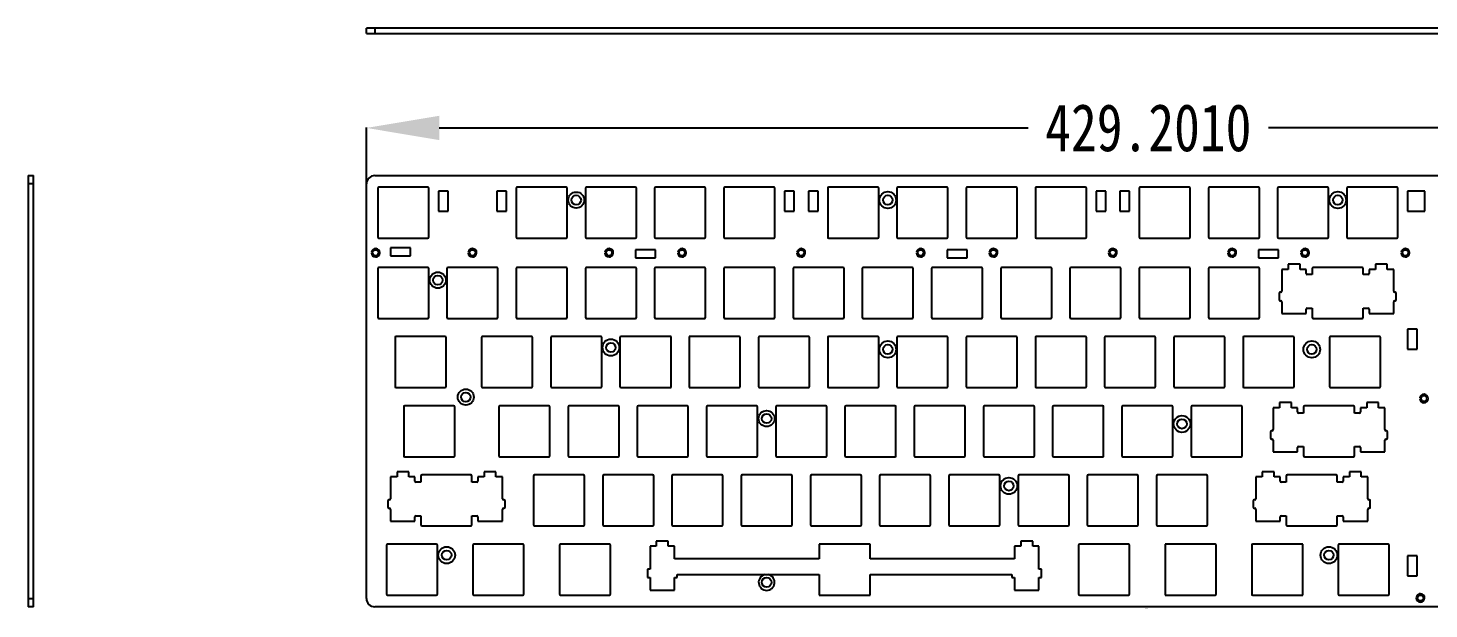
# Model space of a CAD drawing. Header units: inches. Extents: x -279 to 423, y -261 to 131.
# Drawn here: x -279.3 to 105.2, y -28.2 to 131.3 of the extents above; entities that cross this region are included whole.
import ezdxf

# ---------------------------------------------------------------- set-up
doc = ezdxf.new("R2010")
doc.units = ezdxf.units.IN
doc.header["$LTSCALE"] = 3.849519
doc.header["$MEASUREMENT"] = 0
doc.header["$PDMODE"] = 3
doc.header["$PDSIZE"] = 0.3125
doc.layers.get('0').update_dxf_attribs({"linetype": 'CONTINUOUS'})
doc.layers.get('Defpoints').update_dxf_attribs({"linetype": 'CONTINUOUS'})
doc.styles.get("Standard").update_dxf_attribs({"font": 'txt', "width": 0.8})
doc.dimstyles.get("Standard").update_dxf_attribs({"dimtxt": 0.15625, "dimasz": 0.1875, "dimexe": 0.125, "dimexo": 0.0625, "dimgap": 0.09, "dimtad": 0, "dimtih": 1, "dimtoh": 1, "dimzin": 4, "dimdsep": 46, "dimtxsty": 'Standard', "dimblk": '_FILLED', "dimblk1": '_FILLED', "dimblk2": '_FILLED', "dimcen": 0.09, "dimazin": 1, "dimtp": 0.01, "dimtm": 0.01, "dimtfac": 1, "dimtofl": 0, "dimtmove": 0, "dimatfit": 3, "dimldrblk": '_FILLED', "dimfxl": 1, "dimtolj": 1, "dimtzin": 4, "dimarcsym": 0})

# ---------------------------------------------------------------- blocks, each defined once
blk = doc.blocks.new('_FILLED')
at = {"color": 0, "linetype": 'ByBlock'}
blk.add_solid([(0, 0), (-1, 0.167), (-1, -0.167)], dxfattribs=at)
blk = doc.blocks.new('*D1')
at = {"color": 0, "lineweight": -2}
for p, q in [((-186.4, 51.95), (-186.4, 104.01)), ((-166.4, 103.88), (-4.82, 103.88)), ((222.8, 103.88), (61.22, 103.88)), ((242.8, 71.01), (242.8, 104.01))]:
    blk.add_line(p, q, dxfattribs=at)
at = {"layer": 'Defpoints', "color": 0}
for p in [(242.8, 103.88), (242.8, 70.95), (-186.4, 51.89)]:
    blk.add_point(p, dxfattribs=at)
at = {"color": 0, "lineweight": -2, "xscale": 20, "yscale": 20, "zscale": 20, "rotation": 180}
blk.add_blockref('_FILLED', (-186.4, 103.88), dxfattribs=at)
at = {"color": 0, "lineweight": -2, "xscale": 20, "yscale": 20, "zscale": 20}
blk.add_blockref('_FILLED', (242.8, 103.88), dxfattribs=at)
at = {"color": 0, "insert": (28.2, 103.88), "char_height": 13, "attachment_point": 5}
blk.add_mtext('\\A1;429.2010', dxfattribs=at)

msp = doc.modelspace()

# ---------------------------------------------------------------- linework, layer by layer
at = {"color": 7, "linetype": 'Continuous'}
for p, q in [((-186.40168, 129.81589), (-186.40168, 131.31589)), ((242.79932, 131.31589), (-186.40168, 131.31589)), ((-184.10168, 131.31589), (-184.10168, 129.81589)), ((-186.40168, 129.81589), (242.79932, 129.81589)), ((-279.28613, 90.79466), (-279.28613, -27.60569)), ((-279.28613, 90.79466), (-277.78613, 90.79466)), ((-277.78613, 88.49466), (-279.28613, 88.49466)), ((-277.78613, -27.60569), (-277.78613, 90.79466)), ((-186.40168, -25.30569), (-186.40168, 88.49466)), ((-184.10168, 90.79466), (200.94929, 90.79466)), ((-183.30568, 87.30466), (-183.30568, 73.89466)), ((-169.60068, 87.59966), (-183.01068, 87.59966)), ((-169.30568, 73.89466), (-169.30568, 87.30466)), ((-166.65073, 86.54411), (-166.65075, 81.04521)), ((-164.00074, 86.54411), (-166.65073, 86.54411)), ((-164.00075, 81.04521), (-164.00074, 86.54411)), ((-150.60066, 86.54411), (-150.60066, 81.04521)), ((-147.95066, 86.54411), (-150.60066, 86.54411)), ((-147.95066, 81.04521), (-147.95066, 86.54411)), ((-145.30568, 87.30466), (-145.30568, 73.89466)), ((-131.60068, 87.59966), (-145.01068, 87.59966)), ((-131.30568, 73.89466), (-131.30568, 87.30466)), ((-126.30568, 87.30466), (-126.30568, 73.89466)), ((-112.60068, 87.59966), (-126.01068, 87.59966)), ((-112.30568, 73.89466), (-112.30568, 87.30466)), ((-107.30568, 87.30466), (-107.30568, 73.89466)), ((-93.60068, 87.59966), (-107.01068, 87.59966)), ((-93.30568, 73.89466), (-93.30568, 87.30466)), ((-88.30568, 87.30466), (-88.30568, 73.89466)), ((-74.60068, 87.59966), (-88.01068, 87.59966)), ((-74.30568, 73.89466), (-74.30568, 87.30466)), ((-71.65073, 86.54411), (-71.65075, 81.04521)), ((-69.00073, 86.54411), (-71.65073, 86.54411)), ((-69.00075, 81.04521), (-69.00073, 86.54411)), ((-65.10073, 86.54411), (-65.10071, 81.04521)), ((-62.45073, 86.54411), (-65.10073, 86.54411)), ((-62.45071, 81.04521), (-62.45073, 86.54411)), ((-59.80568, 87.30466), (-59.80568, 73.89466)), ((-46.10068, 87.59966), (-59.51068, 87.59966)), ((-45.80568, 73.89466), (-45.80568, 87.30466)), ((-40.80568, 87.30466), (-40.80568, 73.89466)), ((-27.10068, 87.59966), (-40.51068, 87.59966)), ((-26.80568, 73.89466), (-26.80568, 87.30466)), ((-21.80568, 87.30466), (-21.80568, 73.89466)), ((-8.10068, 87.59966), (-21.51068, 87.59966)), ((-7.80568, 73.89466), (-7.80568, 87.30466)), ((-2.80568, 87.30466), (-2.80568, 73.89466)), ((10.89932, 87.59966), (-2.51068, 87.59966)), ((11.19432, 73.89466), (11.19432, 87.30466)), ((13.84927, 86.54411), (13.84925, 81.04521)), ((16.49927, 86.54411), (13.84927, 86.54411)), ((16.49925, 81.04521), (16.49927, 86.54411)), ((20.39931, 86.54411), (20.39928, 81.04521)), ((23.04931, 86.54411), (20.39931, 86.54411)), ((23.04928, 81.04521), (23.04931, 86.54411)), ((25.69432, 87.30466), (25.69432, 73.89466)), ((39.39932, 87.59966), (25.98932, 87.59966)), ((39.69432, 73.89466), (39.69432, 87.30466)), ((44.69432, 87.30466), (44.69432, 73.89466)), ((58.39932, 87.59966), (44.98932, 87.59966)), ((58.69432, 73.89466), (58.69432, 87.30466)), ((63.69432, 87.30466), (63.69432, 73.89466)), ((77.39932, 87.59966), (63.98932, 87.59966)), ((77.69432, 73.89466), (77.69432, 87.30466)), ((82.69432, 87.30466), (82.69432, 73.89466)), ((96.39932, 87.59966), (82.98932, 87.59966)), ((96.69432, 73.89466), (96.69432, 87.30466)), ((99.29627, 86.54411), (99.29625, 81.04521)), ((104.09731, 86.54411), (99.29627, 86.54411)), ((104.09729, 81.04521), (104.09731, 86.54411)), ((-166.65075, 81.04521), (-164.00075, 81.04521)), ((-150.60066, 81.04521), (-147.95066, 81.04521)), ((-71.65075, 81.04521), (-69.00075, 81.04521)), ((-65.10071, 81.04521), (-62.45071, 81.04521)), ((13.84925, 81.04521), (16.49925, 81.04521)), ((20.39928, 81.04521), (23.04928, 81.04521)), ((99.29625, 81.04521), (104.09729, 81.04521)), ((-183.01068, 73.59966), (-169.60068, 73.59966)), ((-145.01068, 73.59966), (-131.60068, 73.59966)), ((-126.01068, 73.59966), (-112.60068, 73.59966)), ((-107.01068, 73.59966), (-93.60068, 73.59966)), ((-88.01068, 73.59966), (-74.60068, 73.59966)), ((-59.51068, 73.59966), (-46.10068, 73.59966)), ((-40.51068, 73.59966), (-27.10068, 73.59966)), ((-21.51068, 73.59966), (-8.10068, 73.59966)), ((-2.51068, 73.59966), (10.89932, 73.59966)), ((25.98932, 73.59966), (39.39932, 73.59966)), ((44.98932, 73.59966), (58.39932, 73.59966)), ((63.98932, 73.59966), (77.39932, 73.59966)), ((82.98932, 73.59966), (96.39932, 73.59966)), ((-179.8207, 70.94466), (-179.8207, 68.79466)), ((-174.32066, 70.94466), (-179.8207, 70.94466)), ((-174.32066, 68.79466), (-174.32066, 70.94466)), ((-112.55016, 70.39467), (-112.55016, 68.24467)), ((-107.05126, 70.39467), (-112.55016, 70.39467)), ((-107.05126, 68.24467), (-107.05126, 70.39467)), ((-27.05018, 70.39467), (-27.05018, 68.24467)), ((-21.55127, 70.39467), (-27.05018, 70.39467)), ((-21.55127, 68.24467), (-21.55127, 70.39467)), ((58.4498, 70.39468), (58.4498, 68.24468)), ((63.9487, 70.39468), (58.4498, 70.39468)), ((63.9487, 68.24468), (63.9487, 70.39468)), ((-169.60068, 65.59631), (-183.01068, 65.59631)), ((-179.8207, 68.79466), (-174.32066, 68.79466)), ((-150.60068, 65.59631), (-164.01068, 65.59631)), ((-131.60068, 65.59631), (-145.01068, 65.59631)), ((-112.60068, 65.59631), (-126.01068, 65.59631)), ((-112.55016, 68.24467), (-107.05126, 68.24467)), ((-93.60068, 65.59631), (-107.01068, 65.59631)), ((-74.30568, 65.59631), (-88.01068, 65.59631)), ((-74.30568, 51.89131), (-74.30568, 65.59631)), ((-55.60068, 65.59631), (-69.01068, 65.59631)), ((-36.60068, 65.59631), (-50.01068, 65.59631)), ((-17.60068, 65.59631), (-31.01068, 65.59631)), ((-27.05018, 68.24467), (-21.55127, 68.24467)), ((1.39932, 65.59631), (-12.01068, 65.59631)), ((20.39932, 65.59631), (6.98932, 65.59631)), ((39.39932, 65.59631), (25.98932, 65.59631)), ((58.39932, 65.59631), (44.98932, 65.59631)), ((58.4498, 68.24468), (63.9487, 68.24468)), ((66.61932, 66.44631), (66.61932, 65.04631)), ((69.86932, 66.44631), (66.61932, 66.44631)), ((69.86932, 65.04631), (69.86932, 66.44631)), ((86.88432, 65.59631), (73.51432, 65.59631)), ((93.76932, 66.44631), (90.51932, 66.44631)), ((90.51932, 66.44631), (90.51932, 65.04631)), ((93.76932, 65.04631), (93.76932, 66.44631)), ((-183.30568, 65.30131), (-183.30568, 51.89131)), ((-169.30568, 51.89131), (-169.30568, 65.30131)), ((-164.30568, 65.30131), (-164.30568, 51.89131)), ((-150.30568, 51.89131), (-150.30568, 65.30131)), ((-145.30568, 65.30131), (-145.30568, 51.89131)), ((-131.30568, 51.89131), (-131.30568, 65.30131)), ((-126.30568, 65.30131), (-126.30568, 51.89131)), ((-112.30568, 51.89131), (-112.30568, 65.30131)), ((-107.30568, 65.30131), (-107.30568, 51.89131)), ((-93.30568, 51.89131), (-93.30568, 65.30131)), ((-88.30568, 65.30131), (-88.30568, 51.89131)), ((-69.30568, 65.30131), (-69.30568, 51.89131)), ((-55.30568, 51.89131), (-55.30568, 65.30131)), ((-50.30568, 65.30131), (-50.30568, 51.89131)), ((-36.30568, 51.89131), (-36.30568, 65.30131)), ((-31.30568, 65.30131), (-31.30568, 51.89131)), ((-17.30568, 51.89131), (-17.30568, 65.30131)), ((-12.30568, 65.30131), (-12.30568, 51.89131)), ((1.69432, 51.89131), (1.69432, 65.30131)), ((6.69432, 65.30131), (6.69432, 51.89131)), ((20.69432, 51.89131), (20.69432, 65.30131)), ((25.69432, 65.30131), (25.69432, 51.89131)), ((39.69432, 51.89131), (39.69432, 65.30131)), ((44.69432, 65.30131), (44.69432, 51.89131)), ((58.69432, 51.89131), (58.69432, 65.30131)), ((64.84432, 65.04631), (64.84432, 59.04631)), ((66.61932, 65.04631), (64.84432, 65.04631)), ((71.54432, 65.04631), (69.86932, 65.04631)), ((71.54432, 63.89631), (71.54432, 65.04631)), ((73.19932, 63.59631), (71.84432, 63.59631)), ((73.19932, 65.28131), (73.19932, 63.59631)), ((87.19932, 63.59631), (87.19932, 65.28131)), ((88.54432, 63.59631), (87.19932, 63.59631)), ((90.51932, 65.04631), (88.84432, 65.04631)), ((88.84432, 65.04631), (88.84432, 63.89631)), ((95.54432, 65.04631), (93.76932, 65.04631)), ((95.54432, 59.04631), (95.54432, 65.04631)), ((64.11932, 58.44631), (64.11932, 56.74631)), ((64.54432, 58.74631), (64.41932, 58.74631)), ((95.96932, 58.74631), (95.84432, 58.74631)), ((96.26932, 56.74631), (96.26932, 58.44631)), ((64.41932, 56.44631), (64.54432, 56.44631)), ((64.84432, 56.14631), (64.84432, 52.94631)), ((71.54432, 52.94631), (71.54432, 54.09631)), ((71.84432, 54.39631), (73.19932, 54.39631)), ((73.19932, 54.39631), (73.19932, 51.91131)), ((87.19932, 54.39631), (88.54432, 54.39631)), ((87.19932, 51.91131), (87.19932, 54.39631)), ((88.84432, 54.09631), (88.84432, 52.94631)), ((95.54432, 52.94631), (95.54432, 56.14631)), ((95.84432, 56.44631), (95.96932, 56.44631)), ((-183.01068, 51.59631), (-169.60068, 51.59631)), ((-164.01068, 51.59631), (-150.60068, 51.59631)), ((-145.01068, 51.59631), (-131.60068, 51.59631)), ((-126.01068, 51.59631), (-112.60068, 51.59631)), ((-107.01068, 51.59631), (-93.60068, 51.59631)), ((-88.01068, 51.59631), (-74.60068, 51.59631)), ((-69.01068, 51.59631), (-55.60068, 51.59631)), ((-50.01068, 51.59631), (-36.60068, 51.59631)), ((-31.01068, 51.59631), (-17.60068, 51.59631)), ((-12.01068, 51.59631), (1.39932, 51.59631)), ((6.98932, 51.59631), (20.39932, 51.59631)), ((25.98932, 51.59631), (39.39932, 51.59631)), ((44.98932, 51.59631), (58.39932, 51.59631)), ((64.84432, 52.94631), (71.54432, 52.94631)), ((73.51432, 51.59631), (86.88432, 51.59631)), ((88.84432, 52.94631), (95.54432, 52.94631)), ((-178.55568, 46.30131), (-178.55568, 32.89131)), ((-164.85068, 46.59631), (-178.26068, 46.59631)), ((-164.55568, 32.89131), (-164.55568, 46.30131)), ((-154.80568, 46.30131), (-154.80568, 32.89131)), ((-141.10068, 46.59631), (-154.51068, 46.59631)), ((-140.80568, 32.89131), (-140.80568, 46.30131)), ((-135.80568, 46.30131), (-135.80568, 32.89131)), ((-122.10068, 46.59631), (-135.51068, 46.59631)), ((-121.80568, 32.89131), (-121.80568, 46.30131)), ((-116.80568, 46.30131), (-116.80568, 32.89131)), ((-102.80568, 46.59631), (-116.51068, 46.59631)), ((-102.80568, 32.59631), (-102.80568, 46.59631)), ((-97.80568, 46.59631), (-97.80568, 32.59631)), ((-84.10068, 46.59631), (-97.80568, 46.59631)), ((-83.80568, 32.89131), (-83.80568, 46.30131)), ((-78.80568, 46.30131), (-78.80568, 32.89131)), ((-65.10068, 46.59631), (-78.51068, 46.59631)), ((-64.80568, 32.89131), (-64.80568, 46.30131)), ((-59.80568, 46.30131), (-59.80568, 32.89131)), ((-46.10068, 46.59631), (-59.51068, 46.59631)), ((-45.80568, 32.89131), (-45.80568, 46.30131)), ((-40.80568, 46.30131), (-40.80568, 32.89131)), ((-27.10068, 46.59631), (-40.51068, 46.59631)), ((-26.80568, 32.89131), (-26.80568, 46.30131)), ((-21.80568, 46.30131), (-21.80568, 32.89131)), ((-8.10068, 46.59631), (-21.51068, 46.59631)), ((-7.80568, 32.89131), (-7.80568, 46.30131)), ((-2.80568, 46.30131), (-2.80568, 32.89131)), ((10.89932, 46.59631), (-2.51068, 46.59631)), ((11.19432, 32.89131), (11.19432, 46.30131)), ((16.19432, 46.30131), (16.19432, 32.89131)), ((29.89932, 46.59631), (16.48932, 46.59631)), ((30.19432, 32.89131), (30.19432, 46.30131)), ((35.19432, 46.30131), (35.19432, 32.89131)), ((48.89932, 46.59631), (35.48932, 46.59631)), ((49.19432, 32.89131), (49.19432, 46.30131)), ((54.19432, 46.30131), (54.19432, 32.89131)), ((67.89932, 46.59631), (54.48932, 46.59631)), ((68.19432, 32.89131), (68.19432, 46.30131)), ((77.94432, 46.30131), (77.94432, 32.89131)), ((91.64932, 46.59631), (78.23932, 46.59631)), ((91.94432, 32.89131), (91.94432, 46.30131)), ((99.34941, 48.64411), (99.34939, 43.14521)), ((101.99941, 48.64411), (99.34941, 48.64411)), ((101.99939, 43.14521), (101.99941, 48.64411)), ((99.34939, 43.14521), (101.99939, 43.14521)), ((-178.26068, 32.59631), (-164.85068, 32.59631)), ((-154.51068, 32.59631), (-141.10068, 32.59631)), ((-135.51068, 32.59631), (-122.10068, 32.59631)), ((-116.51068, 32.59631), (-102.80568, 32.59631)), ((-97.80568, 32.59631), (-84.10068, 32.59631)), ((-78.51068, 32.59631), (-65.10068, 32.59631)), ((-59.51068, 32.59631), (-46.10068, 32.59631)), ((-40.51068, 32.59631), (-27.10068, 32.59631)), ((-21.51068, 32.59631), (-8.10068, 32.59631)), ((-2.51068, 32.59631), (10.89932, 32.59631)), ((16.48932, 32.59631), (29.89932, 32.59631)), ((35.48932, 32.59631), (48.89932, 32.59631)), ((54.48932, 32.59631), (67.89932, 32.59631)), ((78.23932, 32.59631), (91.64932, 32.59631)), ((-176.18068, 27.30131), (-176.18068, 13.89131)), ((-162.47568, 27.59631), (-175.88568, 27.59631)), ((-162.18068, 13.89131), (-162.18068, 27.30131)), ((-150.05568, 27.30131), (-150.05568, 13.89131)), ((-136.35068, 27.59631), (-149.76068, 27.59631)), ((-136.05568, 13.89131), (-136.05568, 27.30131)), ((-131.05568, 27.30131), (-131.05568, 13.89131)), ((-117.35068, 27.59631), (-130.76068, 27.59631)), ((-117.05568, 13.89131), (-117.05568, 27.30131)), ((-112.05568, 27.30131), (-112.05568, 13.89131)), ((-98.35068, 27.59631), (-111.76068, 27.59631)), ((-98.05568, 13.89131), (-98.05568, 27.30131)), ((-93.05568, 27.30131), (-93.05568, 13.89131)), ((-79.35068, 27.59631), (-92.76068, 27.59631)), ((-79.05568, 13.89131), (-79.05568, 27.30131)), ((-74.05568, 27.30131), (-74.05568, 13.89131)), ((-60.35068, 27.59631), (-73.76068, 27.59631)), ((-60.05568, 13.89131), (-60.05568, 27.30131)), ((-55.05568, 27.30131), (-55.05568, 13.89131)), ((-41.35068, 27.59631), (-54.76068, 27.59631)), ((-41.05568, 13.89131), (-41.05568, 27.30131)), ((-36.05568, 27.30131), (-36.05568, 13.89131)), ((-22.35068, 27.59631), (-35.76068, 27.59631)), ((-22.05568, 13.89131), (-22.05568, 27.30131)), ((-17.05568, 27.30131), (-17.05568, 13.89131)), ((-3.35068, 27.59631), (-16.76068, 27.59631)), ((-3.05568, 13.89131), (-3.05568, 27.30131)), ((1.94432, 27.30131), (1.94432, 13.89131)), ((15.64932, 27.59631), (2.23932, 27.59631)), ((15.94432, 13.89131), (15.94432, 27.30131)), ((20.94432, 27.30131), (20.94432, 13.89131)), ((34.64932, 27.59631), (21.23932, 27.59631)), ((34.94432, 13.89131), (34.94432, 27.30131)), ((39.94432, 27.30131), (39.94432, 13.89131)), ((53.64932, 27.59631), (40.23932, 27.59631)), ((53.94432, 13.89131), (53.94432, 27.30131)), ((64.23932, 27.04631), (62.46432, 27.04631)), ((62.46432, 27.04631), (62.46432, 21.04631)), ((67.48932, 28.44631), (64.23932, 28.44631)), ((64.23932, 28.44631), (64.23932, 27.04631)), ((67.48932, 27.04631), (67.48932, 28.44631)), ((69.16432, 27.04631), (67.48932, 27.04631)), ((69.16432, 25.89631), (69.16432, 27.04631)), ((70.81932, 27.28131), (70.81932, 25.59631)), ((84.50432, 27.59631), (71.13432, 27.59631)), ((84.81932, 25.59631), (84.81932, 27.28131)), ((88.13932, 27.04631), (86.46432, 27.04631)), ((86.46432, 27.04631), (86.46432, 25.89631)), ((91.38932, 28.44631), (88.13932, 28.44631)), ((88.13932, 28.44631), (88.13932, 27.04631)), ((91.38932, 27.04631), (91.38932, 28.44631)), ((93.16432, 27.04631), (91.38932, 27.04631)), ((93.16432, 21.04631), (93.16432, 27.04631)), ((70.81932, 25.59631), (69.46432, 25.59631)), ((86.16432, 25.59631), (84.81932, 25.59631)), ((61.73932, 20.44631), (61.73932, 18.74631)), ((62.16432, 20.74631), (62.03932, 20.74631)), ((93.58932, 20.74631), (93.46432, 20.74631)), ((93.88932, 18.74631), (93.88932, 20.44631)), ((62.03932, 18.44631), (62.16432, 18.44631)), ((62.46432, 18.14631), (62.46432, 14.94631)), ((69.16432, 14.94631), (69.16432, 16.09631)), ((69.46432, 16.39631), (70.81932, 16.39631)), ((70.81932, 16.39631), (70.81932, 13.91131)), ((84.81932, 16.39631), (86.16432, 16.39631)), ((84.81932, 13.91131), (84.81932, 16.39631)), ((86.46432, 16.09631), (86.46432, 14.94631)), ((93.16432, 14.94631), (93.16432, 18.14631)), ((93.46432, 18.44631), (93.58932, 18.44631)), ((-175.88568, 13.59631), (-162.47568, 13.59631)), ((-149.76068, 13.59631), (-136.35068, 13.59631)), ((-130.76068, 13.59631), (-117.35068, 13.59631)), ((-111.76068, 13.59631), (-98.35068, 13.59631)), ((-92.76068, 13.59631), (-79.35068, 13.59631)), ((-73.76068, 13.59631), (-60.35068, 13.59631)), ((-54.76068, 13.59631), (-41.35068, 13.59631)), ((-35.76068, 13.59631), (-22.35068, 13.59631)), ((-16.76068, 13.59631), (-3.35068, 13.59631)), ((2.23932, 13.59631), (15.64932, 13.59631)), ((21.23932, 13.59631), (34.64932, 13.59631)), ((40.23932, 13.59631), (53.64932, 13.59631)), ((62.46432, 14.94631), (69.16432, 14.94631)), ((71.13432, 13.59631), (84.50432, 13.59631)), ((86.46432, 14.94631), (93.16432, 14.94631)), ((-179.78568, 8.04631), (-179.78568, 2.04631)), ((-178.01068, 8.04631), (-179.78568, 8.04631)), ((-178.01068, 9.44631), (-178.01068, 8.04631)), ((-174.76068, 9.44631), (-178.01068, 9.44631)), ((-174.76068, 8.04631), (-174.76068, 9.44631)), ((-173.08568, 8.04631), (-174.76068, 8.04631)), ((-173.08568, 6.89631), (-173.08568, 8.04631)), ((-171.43068, 8.28131), (-171.43068, 6.59631)), ((-157.74568, 8.59631), (-171.11568, 8.59631)), ((-157.43068, 6.59631), (-157.43068, 8.28131)), ((-155.78568, 8.04631), (-155.78568, 6.89631)), ((-154.11068, 8.04631), (-155.78568, 8.04631)), ((-154.11068, 9.44631), (-154.11068, 8.04631)), ((-150.86068, 9.44631), (-154.11068, 9.44631)), ((-150.86068, 8.04631), (-150.86068, 9.44631)), ((-149.08568, 8.04631), (-150.86068, 8.04631)), ((-149.08568, 2.04631), (-149.08568, 8.04631)), ((-140.55568, 8.30131), (-140.55568, -5.10869)), ((-126.85068, 8.59631), (-140.26068, 8.59631)), ((-126.55568, -5.10869), (-126.55568, 8.30131)), ((-121.55568, 8.30131), (-121.55568, -5.10869)), ((-107.85068, 8.59631), (-121.26068, 8.59631)), ((-107.55568, -5.10869), (-107.55568, 8.30131)), ((-102.55568, 8.30131), (-102.55568, -5.10869)), ((-88.85068, 8.59631), (-102.26068, 8.59631)), ((-88.55568, -5.10869), (-88.55568, 8.30131)), ((-83.55568, 8.30131), (-83.55568, -5.10869)), ((-69.85068, 8.59631), (-83.26068, 8.59631)), ((-69.55568, -5.10869), (-69.55568, 8.30131)), ((-64.55568, 8.30131), (-64.55568, -5.10869)), ((-50.85068, 8.59631), (-64.26068, 8.59631)), ((-50.55568, -5.10869), (-50.55568, 8.30131)), ((-45.55568, 8.30131), (-45.55568, -5.10869)), ((-31.85068, 8.59631), (-45.26068, 8.59631)), ((-31.55568, -5.10869), (-31.55568, 8.30131)), ((-26.55568, 8.30131), (-26.55568, -5.10869)), ((-12.85068, 8.59631), (-26.26068, 8.59631)), ((-12.55568, -5.10869), (-12.55568, 8.30131)), ((-7.55568, 8.30131), (-7.55568, -5.10869)), ((6.14932, 8.59631), (-7.26068, 8.59631)), ((6.44432, -5.10869), (6.44432, 8.30131)), ((11.44432, 8.30131), (11.44432, -5.10869)), ((25.14932, 8.59631), (11.73932, 8.59631)), ((25.44432, -5.10869), (25.44432, 8.30131)), ((30.44432, 8.30131), (30.44432, -5.10869)), ((44.14932, 8.59631), (30.73932, 8.59631)), ((44.44432, -5.10869), (44.44432, 8.30131)), ((59.48932, 8.04631), (57.71432, 8.04631)), ((57.71432, 8.04631), (57.71432, 2.04631)), ((62.73932, 9.44631), (59.48932, 9.44631)), ((59.48932, 9.44631), (59.48932, 8.04631)), ((62.73932, 8.04631), (62.73932, 9.44631)), ((64.41432, 8.04631), (62.73932, 8.04631)), ((64.41432, 6.89631), (64.41432, 8.04631)), ((66.06932, 8.28131), (66.06932, 6.59631)), ((79.75432, 8.59631), (66.38432, 8.59631)), ((80.06932, 6.59631), (80.06932, 8.28131)), ((83.38932, 8.04631), (81.71432, 8.04631)), ((81.71432, 8.04631), (81.71432, 6.89631)), ((86.63932, 9.44631), (83.38932, 9.44631)), ((83.38932, 9.44631), (83.38932, 8.04631)), ((86.63932, 8.04631), (86.63932, 9.44631)), ((88.41432, 8.04631), (86.63932, 8.04631)), ((88.41432, 2.04631), (88.41432, 8.04631)), ((-171.43068, 6.59631), (-172.78568, 6.59631)), ((-156.08568, 6.59631), (-157.43068, 6.59631)), ((66.06932, 6.59631), (64.71432, 6.59631)), ((81.41432, 6.59631), (80.06932, 6.59631)), ((-180.51068, 1.44631), (-180.51068, -0.25369)), ((-180.08568, 1.74631), (-180.21068, 1.74631)), ((-148.66068, 1.74631), (-148.78568, 1.74631)), ((-148.36068, -0.25369), (-148.36068, 1.44631)), ((56.98932, 1.44631), (56.98932, -0.25369)), ((57.41432, 1.74631), (57.28932, 1.74631)), ((88.83932, 1.74631), (88.71432, 1.74631)), ((89.13932, -0.25369), (89.13932, 1.44631)), ((-180.21068, -0.55369), (-180.08568, -0.55369)), ((-179.78568, -0.85369), (-179.78568, -4.05369)), ((-173.08568, -4.05369), (-173.08568, -2.90369)), ((-172.78568, -2.60369), (-171.43068, -2.60369)), ((-171.43068, -2.60369), (-171.43068, -5.08869)), ((-157.43068, -5.08869), (-157.43068, -2.60369)), ((-157.43068, -2.60369), (-156.08568, -2.60369)), ((-155.78568, -2.90369), (-155.78568, -4.05369)), ((-149.08568, -4.05369), (-149.08568, -0.85369)), ((-148.78568, -0.55369), (-148.66068, -0.55369)), ((57.28932, -0.55369), (57.41432, -0.55369)), ((57.71432, -0.85369), (57.71432, -4.05369)), ((64.41432, -4.05369), (64.41432, -2.90369)), ((64.71432, -2.60369), (66.06932, -2.60369)), ((66.06932, -2.60369), (66.06932, -5.08869)), ((80.06932, -2.60369), (81.41432, -2.60369)), ((80.06932, -5.08869), (80.06932, -2.60369)), ((81.71432, -2.90369), (81.71432, -4.05369)), ((88.41432, -4.05369), (88.41432, -0.85369)), ((88.71432, -0.55369), (88.83932, -0.55369)), ((-179.78568, -4.05369), (-173.08568, -4.05369)), ((-171.11568, -5.40369), (-157.74568, -5.40369)), ((-155.78568, -4.05369), (-149.08568, -4.05369)), ((-140.26068, -5.40369), (-126.85068, -5.40369)), ((-121.26068, -5.40369), (-107.85068, -5.40369)), ((-102.26068, -5.40369), (-88.85068, -5.40369)), ((-83.26068, -5.40369), (-69.85068, -5.40369)), ((-64.26068, -5.40369), (-50.85068, -5.40369)), ((-45.26068, -5.40369), (-31.85068, -5.40369)), ((-26.26068, -5.40369), (-12.85068, -5.40369)), ((-7.26068, -5.40369), (6.14932, -5.40369)), ((11.73932, -5.40369), (25.14932, -5.40369)), ((30.73932, -5.40369), (44.14932, -5.40369)), ((57.71432, -4.05369), (64.41432, -4.05369)), ((66.38432, -5.40369), (79.75432, -5.40369)), ((81.71432, -4.05369), (88.41432, -4.05369)), ((-180.93068, -10.69869), (-180.93068, -24.10869)), ((-167.22568, -10.40369), (-180.63568, -10.40369)), ((-166.93068, -24.10869), (-166.93068, -10.69869)), ((-157.18068, -10.69869), (-157.18068, -24.10869)), ((-143.47568, -10.40369), (-156.88568, -10.40369)), ((-143.18068, -24.10869), (-143.18068, -10.69869)), ((-133.43068, -10.69869), (-133.43068, -24.10869)), ((-119.72568, -10.40369), (-133.13568, -10.40369)), ((-119.43068, -24.10869), (-119.43068, -10.69869)), ((-108.53068, -10.95369), (-108.53068, -17.25369)), ((-106.85568, -10.95369), (-108.53068, -10.95369)), ((-106.85568, -9.55369), (-106.85568, -10.95369)), ((-103.60568, -9.55369), (-106.85568, -9.55369)), ((-103.60568, -10.95369), (-103.60568, -9.55369)), ((-101.83068, -10.95369), (-103.60568, -10.95369)), ((-101.83068, -14.45369), (-101.83068, -10.95369)), ((-62.18068, -10.40369), (-62.18068, -14.45369)), ((-48.18068, -10.40369), (-62.18068, -10.40369)), ((-48.18068, -14.45369), (-48.18068, -10.40369)), ((-6.75568, -10.95369), (-8.53068, -10.95369)), ((-8.53068, -10.95369), (-8.53068, -14.45369)), ((-6.75568, -9.55369), (-6.75568, -10.95369)), ((-3.50568, -9.55369), (-6.75568, -9.55369)), ((-3.50568, -10.95369), (-3.50568, -9.55369)), ((-1.83068, -10.95369), (-3.50568, -10.95369)), ((-1.83068, -17.25369), (-1.83068, -10.95369)), ((9.06932, -10.69869), (9.06932, -24.10869)), ((22.77432, -10.40369), (9.36432, -10.40369)), ((23.06932, -24.10869), (23.06932, -10.69869)), ((46.52432, -10.40369), (32.81932, -10.40369)), ((32.81932, -10.40369), (32.81932, -24.40369)), ((46.81932, -24.10869), (46.81932, -10.69869)), ((56.56932, -10.69869), (56.56932, -24.10869)), ((70.56932, -10.40369), (56.86432, -10.40369)), ((70.56932, -24.40369), (70.56932, -10.40369)), ((80.31932, -10.69869), (80.31932, -24.10869)), ((94.02432, -10.40369), (80.61432, -10.40369)), ((94.31932, -24.10869), (94.31932, -10.69869)), ((-62.18068, -14.45369), (-101.83068, -14.45369)), ((-8.53068, -14.45369), (-48.18068, -14.45369)), ((101.99933, -13.57498), (99.34932, -13.57498)), ((99.34932, -13.57498), (99.34932, -19.07553)), ((101.99932, -19.07553), (101.99933, -13.57498)), ((-109.25568, -17.25369), (-109.25568, -19.55369)), ((-108.53068, -17.25369), (-109.25568, -17.25369)), ((-101.10568, -19.55369), (-101.10568, -18.75369)), ((-101.10568, -18.75369), (-62.18068, -18.75369)), ((-62.18068, -18.75369), (-62.18068, -24.40369)), ((-48.18068, -24.40369), (-48.18068, -18.75369)), ((-48.18068, -18.75369), (-9.25568, -18.75369)), ((-9.25568, -18.75369), (-9.25568, -19.55369)), ((-1.10568, -17.25369), (-1.83068, -17.25369)), ((-1.10568, -19.55369), (-1.10568, -17.25369)), ((99.34932, -19.07553), (101.99932, -19.07553)), ((-109.25568, -19.55369), (-108.53068, -19.55369)), ((-108.53068, -19.55369), (-108.53068, -23.05369)), ((-108.53068, -23.05369), (-101.83068, -23.05369)), ((-101.83068, -23.05369), (-101.83068, -19.55369)), ((-101.83068, -19.55369), (-101.10568, -19.55369)), ((-9.25568, -19.55369), (-8.53068, -19.55369)), ((-8.53068, -19.55369), (-8.53068, -23.05369)), ((-8.53068, -23.05369), (-1.83068, -23.05369)), ((-1.83068, -19.55369), (-1.10568, -19.55369)), ((-1.83068, -23.05369), (-1.83068, -19.55369)), ((-279.28613, -25.30569), (-277.78613, -25.30569)), ((-180.63568, -24.40369), (-167.22568, -24.40369)), ((-156.88568, -24.40369), (-143.47568, -24.40369)), ((-133.13568, -24.40369), (-119.72568, -24.40369)), ((-62.18068, -24.40369), (-48.18068, -24.40369)), ((9.36432, -24.40369), (22.77432, -24.40369)), ((32.81932, -24.40369), (46.52432, -24.40369)), ((56.86432, -24.40369), (70.56932, -24.40369)), ((80.61432, -24.40369), (94.02432, -24.40369)), ((-277.78613, -27.60569), (-279.28613, -27.60569)), ((240.49932, -27.60569), (-184.10168, -27.60569))]:
    msp.add_line(p, q, dxfattribs=at)
for centre, radius in [((-128.80568, 84.08466), 2.2), ((-128.80568, 84.08466), 1.3), ((-43.30568, 84.08466), 2.3), ((-43.30568, 84.08466), 1.3), ((80.19432, 84.08466), 2.3), ((80.19432, 84.08466), 1.3), ((-183.89069, 69.59466), 0.8), ((-157.30072, 69.59466), 0.8), ((-119.80071, 69.59466), 0.8), ((-99.80071, 69.59466), 0.8), ((-67.09036, 69.59466), 0.8), ((-34.30073, 69.59466), 0.8), ((-14.30073, 69.59466), 0.8), ((18.4493, 69.59466), 0.8), ((51.19925, 69.59466), 0.8), ((71.19925, 69.59466), 0.8), ((98.75932, 69.59466), 0.8), ((-166.80568, 62.08131), 2.2), ((-166.80568, 62.08131), 1.3), ((-119.30568, 43.58131), 2.3), ((-119.30568, 43.58131), 1.3), ((-43.30568, 43.08131), 2.3), ((-43.30568, 43.08131), 1.3), ((73.06932, 43.08131), 2.3), ((73.06932, 43.08131), 1.3), ((-159.13068, 29.98131), 2.2), ((-159.13068, 29.98131), 1.3), ((103.85932, 29.58535), 0.8), ((-76.55568, 24.08131), 2.2), ((-76.55568, 24.08131), 1.3), ((37.44432, 22.59631), 2.3), ((37.44432, 22.59631), 1.3), ((-10.05568, 5.58131), 2.3), ((-10.05568, 5.58131), 1.3), ((-164.38568, -13.41869), 2.3), ((77.77432, -13.41869), 2.3), ((-164.38568, -13.41869), 1.3), ((77.77432, -13.41869), 1.3), ((-76.55568, -20.88869), 1.3), ((102.89932, -25.17034), 0.8)]:
    msp.add_circle(centre, radius, dxfattribs=at)
for centre, radius, start, end in [((-184.10168, 88.49466), 2.3, 90, 180), ((-183.01068, 87.30466), 0.295, 90, 180), ((-169.60068, 87.30466), 0.295, 0, 90), ((-145.01068, 87.30466), 0.295, 90, 180), ((-131.60068, 87.30466), 0.295, 0, 90), ((-126.01068, 87.30466), 0.295, 90, 180), ((-112.60068, 87.30466), 0.295, 0, 90), ((-107.01068, 87.30466), 0.295, 90, 180), ((-93.60068, 87.30466), 0.295, 0, 90), ((-88.01068, 87.30466), 0.295, 90, 180), ((-74.60068, 87.30466), 0.295, 0, 90), ((-59.51068, 87.30466), 0.295, 90, 180), ((-46.10068, 87.30466), 0.295, 0, 90), ((-40.51068, 87.30466), 0.295, 90, 180), ((-27.10068, 87.30466), 0.295, 0, 90), ((-21.51068, 87.30466), 0.295, 90, 180), ((-8.10068, 87.30466), 0.295, 0, 90), ((-2.51068, 87.30466), 0.295, 90, 180), ((10.89932, 87.30466), 0.295, 0, 90), ((25.98932, 87.30466), 0.295, 90, 180), ((39.39932, 87.30466), 0.295, 0, 90), ((44.98932, 87.30466), 0.295, 90, 180), ((58.39932, 87.30466), 0.295, 0, 90), ((63.98932, 87.30466), 0.295, 90, 180), ((77.39932, 87.30466), 0.295, 0, 90), ((82.98932, 87.30466), 0.295, 90, 180), ((96.39932, 87.30466), 0.295, 0, 90), ((-183.01068, 73.89466), 0.295, 180, 270), ((-169.60068, 73.89466), 0.295, 270, 360), ((-145.01068, 73.89466), 0.295, 180, 270), ((-131.60068, 73.89466), 0.295, 270, 360), ((-126.01068, 73.89466), 0.295, 180, 270), ((-112.60068, 73.89466), 0.295, 270, 360), ((-107.01068, 73.89466), 0.295, 180, 270), ((-93.60068, 73.89466), 0.295, 270, 360), ((-88.01068, 73.89466), 0.295, 180, 270), ((-74.60068, 73.89466), 0.295, 270, 360), ((-59.51068, 73.89466), 0.295, 180, 270), ((-46.10068, 73.89466), 0.295, 270, 360), ((-40.51068, 73.89466), 0.295, 180, 270), ((-27.10068, 73.89466), 0.295, 270, 360), ((-21.51068, 73.89466), 0.295, 180, 270), ((-8.10068, 73.89466), 0.295, 270, 360), ((-2.51068, 73.89466), 0.295, 180, 270), ((10.89932, 73.89466), 0.295, 270, 360), ((25.98932, 73.89466), 0.295, 180, 270), ((39.39932, 73.89466), 0.295, 270, 360), ((44.98932, 73.89466), 0.295, 180, 270), ((58.39932, 73.89466), 0.295, 270, 360), ((63.98932, 73.89466), 0.295, 180, 270), ((77.39932, 73.89466), 0.295, 270, 360), ((82.98932, 73.89466), 0.295, 180, 270), ((96.39932, 73.89466), 0.295, 270, 360), ((-183.89069, 69.59466), 1.15, 180, 176.3942034), ((-157.30072, 69.59466), 1.15, 180, 176.3942034), ((-119.80071, 69.59466), 1.15, 180, 176.3942034), ((-99.80071, 69.59466), 1.15, 180, 176.3942034), ((-67.09036, 69.59466), 1.15, 180, 176.3942034), ((-34.30073, 69.59466), 1.15, 180, 176.3942034), ((-14.30073, 69.59466), 1.15, 180, 176.3942034), ((18.4493, 69.59466), 1.15, 180, 176.3942034), ((51.19925, 69.59466), 1.15, 180, 176.3942034), ((71.19925, 69.59466), 1.15, 180, 176.3942034), ((98.75932, 69.59466), 1.15, 180, 176.3942034), ((-183.01068, 65.30131), 0.295, 90, 180), ((-169.60068, 65.30131), 0.295, 0, 90), ((-164.01068, 65.30131), 0.295, 90, 180), ((-150.60068, 65.30131), 0.295, 0, 90), ((-145.01068, 65.30131), 0.295, 90, 180), ((-131.60068, 65.30131), 0.295, 0, 90), ((-126.01068, 65.30131), 0.295, 90, 180), ((-112.60068, 65.30131), 0.295, 0, 90), ((-107.01068, 65.30131), 0.295, 90, 180), ((-93.60068, 65.30131), 0.295, 0, 90), ((-88.01068, 65.30131), 0.295, 90, 180), ((-69.01068, 65.30131), 0.295, 90, 180), ((-55.60068, 65.30131), 0.295, 0, 90), ((-50.01068, 65.30131), 0.295, 90, 180), ((-36.60068, 65.30131), 0.295, 0, 90), ((-31.01068, 65.30131), 0.295, 90, 180), ((-17.60068, 65.30131), 0.295, 0, 90), ((-12.01068, 65.30131), 0.295, 90, 180), ((1.39932, 65.30131), 0.295, 0, 90), ((6.98932, 65.30131), 0.295, 90, 180), ((20.39932, 65.30131), 0.295, 0, 90), ((25.98932, 65.30131), 0.295, 90, 180), ((39.39932, 65.30131), 0.295, 0, 90), ((44.98932, 65.30131), 0.295, 90, 180), ((58.39932, 65.30131), 0.295, 0, 90), ((73.51432, 65.28131), 0.315, 90, 180), ((86.88432, 65.28131), 0.315, 0, 90), ((71.84432, 63.89631), 0.3, 180, 270), ((88.54432, 63.89631), 0.3, 270, 360), ((64.41932, 58.44631), 0.3, 90, 180), ((64.54432, 59.04631), 0.3, 270, 360), ((95.84432, 59.04631), 0.3, 180, 270), ((95.96932, 58.44631), 0.3, 0, 90), ((64.41932, 56.74631), 0.3, 180, 270), ((64.54432, 56.14631), 0.3, 0, 90), ((71.84432, 54.09631), 0.3, 90, 180), ((88.54432, 54.09631), 0.3, 0, 90), ((95.84432, 56.14631), 0.3, 90, 180), ((95.96932, 56.74631), 0.3, 270, 360), ((-183.01068, 51.89131), 0.295, 180, 270), ((-169.60068, 51.89131), 0.295, 270, 360), ((-164.01068, 51.89131), 0.295, 180, 270), ((-150.60068, 51.89131), 0.295, 270, 360), ((-145.01068, 51.89131), 0.295, 180, 270), ((-131.60068, 51.89131), 0.295, 270, 360), ((-126.01068, 51.89131), 0.295, 180, 270), ((-112.60068, 51.89131), 0.295, 270, 360), ((-107.01068, 51.89131), 0.295, 180, 270), ((-93.60068, 51.89131), 0.295, 270, 360), ((-88.01068, 51.89131), 0.295, 180, 270), ((-74.60068, 51.89131), 0.295, 270, 360), ((-69.01068, 51.89131), 0.295, 180, 270), ((-55.60068, 51.89131), 0.295, 270, 360), ((-50.01068, 51.89131), 0.295, 180, 270), ((-36.60068, 51.89131), 0.295, 270, 360), ((-31.01068, 51.89131), 0.295, 180, 270), ((-17.60068, 51.89131), 0.295, 270, 360), ((-12.01068, 51.89131), 0.295, 180, 270), ((1.39932, 51.89131), 0.295, 270, 360), ((6.98932, 51.89131), 0.295, 180, 270), ((20.39932, 51.89131), 0.295, 270, 360), ((25.98932, 51.89131), 0.295, 180, 270), ((39.39932, 51.89131), 0.295, 270, 360), ((44.98932, 51.89131), 0.295, 180, 270), ((58.39932, 51.89131), 0.295, 270, 360), ((73.51432, 51.91131), 0.315, 180, 270), ((86.88432, 51.91131), 0.315, 270, 360), ((-178.26068, 46.30131), 0.295, 90, 180), ((-164.85068, 46.30131), 0.295, 0, 90), ((-154.51068, 46.30131), 0.295, 90, 180), ((-141.10068, 46.30131), 0.295, 0, 90), ((-135.51068, 46.30131), 0.295, 90, 180), ((-122.10068, 46.30131), 0.295, 0, 90), ((-116.51068, 46.30131), 0.295, 90, 180), ((-84.10068, 46.30131), 0.295, 0, 90), ((-78.51068, 46.30131), 0.295, 90, 180), ((-65.10068, 46.30131), 0.295, 0, 90), ((-59.51068, 46.30131), 0.295, 90, 180), ((-46.10068, 46.30131), 0.295, 0, 90), ((-40.51068, 46.30131), 0.295, 90, 180), ((-27.10068, 46.30131), 0.295, 0, 90), ((-21.51068, 46.30131), 0.295, 90, 180), ((-8.10068, 46.30131), 0.295, 0, 90), ((-2.51068, 46.30131), 0.295, 90, 180), ((10.89932, 46.30131), 0.295, 0, 90), ((16.48932, 46.30131), 0.295, 90, 180), ((29.89932, 46.30131), 0.295, 0, 90), ((35.48932, 46.30131), 0.295, 90, 180), ((48.89932, 46.30131), 0.295, 0, 90), ((54.48932, 46.30131), 0.295, 90, 180), ((67.89932, 46.30131), 0.295, 0, 90), ((78.23932, 46.30131), 0.295, 90, 180), ((91.64932, 46.30131), 0.295, 0, 90), ((-178.26068, 32.89131), 0.295, 180, 270), ((-164.85068, 32.89131), 0.295, 270, 360), ((-154.51068, 32.89131), 0.295, 180, 270), ((-141.10068, 32.89131), 0.295, 270, 360), ((-135.51068, 32.89131), 0.295, 180, 270), ((-122.10068, 32.89131), 0.295, 270, 360), ((-116.51068, 32.89131), 0.295, 180, 270), ((-84.10068, 32.89131), 0.295, 270, 360), ((-78.51068, 32.89131), 0.295, 180, 270), ((-65.10068, 32.89131), 0.295, 270, 360), ((-59.51068, 32.89131), 0.295, 180, 270), ((-46.10068, 32.89131), 0.295, 270, 360), ((-40.51068, 32.89131), 0.295, 180, 270), ((-27.10068, 32.89131), 0.295, 270, 360), ((-21.51068, 32.89131), 0.295, 180, 270), ((-8.10068, 32.89131), 0.295, 270, 360), ((-2.51068, 32.89131), 0.295, 180, 270), ((10.89932, 32.89131), 0.295, 270, 360), ((16.48932, 32.89131), 0.295, 180, 270), ((29.89932, 32.89131), 0.295, 270, 360), ((35.48932, 32.89131), 0.295, 180, 270), ((48.89932, 32.89131), 0.295, 270, 360), ((54.48932, 32.89131), 0.295, 180, 270), ((67.89932, 32.89131), 0.295, 270, 360), ((78.23932, 32.89131), 0.295, 180, 270), ((91.64932, 32.89131), 0.295, 270, 360), ((-175.88568, 27.30131), 0.295, 90, 180), ((-162.47568, 27.30131), 0.295, 0, 90), ((-149.76068, 27.30131), 0.295, 90, 180), ((-136.35068, 27.30131), 0.295, 0, 90), ((-130.76068, 27.30131), 0.295, 90, 180), ((-117.35068, 27.30131), 0.295, 0, 90), ((-111.76068, 27.30131), 0.295, 90, 180), ((-98.35068, 27.30131), 0.295, 0, 90), ((-92.76068, 27.30131), 0.295, 90, 180), ((-79.35068, 27.30131), 0.295, 0, 90), ((-73.76068, 27.30131), 0.295, 90, 180), ((-60.35068, 27.30131), 0.295, 0, 90), ((-54.76068, 27.30131), 0.295, 90, 180), ((-41.35068, 27.30131), 0.295, 0, 90), ((-35.76068, 27.30131), 0.295, 90, 180), ((-22.35068, 27.30131), 0.295, 0, 90), ((-16.76068, 27.30131), 0.295, 90, 180), ((-3.35068, 27.30131), 0.295, 0, 90), ((2.23932, 27.30131), 0.295, 90, 180), ((15.64932, 27.30131), 0.295, 0, 90), ((21.23932, 27.30131), 0.295, 90, 180), ((34.64932, 27.30131), 0.295, 0, 90), ((40.23932, 27.30131), 0.295, 90, 180), ((53.64932, 27.30131), 0.295, 0, 90), ((71.13432, 27.28131), 0.315, 90, 180), ((84.50432, 27.28131), 0.315, 0, 90), ((103.85932, 29.58535), 1.15, 180, 176.3942034), ((69.46432, 25.89631), 0.3, 180, 270), ((86.16432, 25.89631), 0.3, 270, 360), ((62.03932, 20.44631), 0.3, 90, 180), ((62.16432, 21.04631), 0.3, 270, 360), ((93.46432, 21.04631), 0.3, 180, 270), ((93.58932, 20.44631), 0.3, 0, 90), ((62.03932, 18.74631), 0.3, 180, 270), ((62.16432, 18.14631), 0.3, 0, 90), ((69.46432, 16.09631), 0.3, 90, 180), ((86.16432, 16.09631), 0.3, 0, 90), ((93.46432, 18.14631), 0.3, 90, 180), ((93.58932, 18.74631), 0.3, 270, 360), ((-175.88568, 13.89131), 0.295, 180, 270), ((-162.47568, 13.89131), 0.295, 270, 360), ((-149.76068, 13.89131), 0.295, 180, 270), ((-136.35068, 13.89131), 0.295, 270, 360), ((-130.76068, 13.89131), 0.295, 180, 270), ((-117.35068, 13.89131), 0.295, 270, 360), ((-111.76068, 13.89131), 0.295, 180, 270), ((-98.35068, 13.89131), 0.295, 270, 360), ((-92.76068, 13.89131), 0.295, 180, 270), ((-79.35068, 13.89131), 0.295, 270, 360), ((-73.76068, 13.89131), 0.295, 180, 270), ((-60.35068, 13.89131), 0.295, 270, 360), ((-54.76068, 13.89131), 0.295, 180, 270), ((-41.35068, 13.89131), 0.295, 270, 360), ((-35.76068, 13.89131), 0.295, 180, 270), ((-22.35068, 13.89131), 0.295, 270, 360), ((-16.76068, 13.89131), 0.295, 180, 270), ((-3.35068, 13.89131), 0.295, 270, 360), ((2.23932, 13.89131), 0.295, 180, 270), ((15.64932, 13.89131), 0.295, 270, 360), ((21.23932, 13.89131), 0.295, 180, 270), ((34.64932, 13.89131), 0.295, 270, 360), ((40.23932, 13.89131), 0.295, 180, 270), ((53.64932, 13.89131), 0.295, 270, 360), ((71.13432, 13.91131), 0.315, 180, 270), ((84.50432, 13.91131), 0.315, 270, 360), ((-171.11568, 8.28131), 0.315, 90, 180), ((-157.74568, 8.28131), 0.315, 0, 90), ((-140.26068, 8.30131), 0.295, 90, 180), ((-126.85068, 8.30131), 0.295, 0, 90), ((-121.26068, 8.30131), 0.295, 90, 180), ((-107.85068, 8.30131), 0.295, 0, 90), ((-102.26068, 8.30131), 0.295, 90, 180), ((-88.85068, 8.30131), 0.295, 0, 90), ((-83.26068, 8.30131), 0.295, 90, 180), ((-69.85068, 8.30131), 0.295, 0, 90), ((-64.26068, 8.30131), 0.295, 90, 180), ((-50.85068, 8.30131), 0.295, 0, 90), ((-45.26068, 8.30131), 0.295, 90, 180), ((-31.85068, 8.30131), 0.295, 0, 90), ((-26.26068, 8.30131), 0.295, 90, 180), ((-12.85068, 8.30131), 0.295, 0, 90), ((-7.26068, 8.30131), 0.295, 90, 180), ((6.14932, 8.30131), 0.295, 0, 90), ((11.73932, 8.30131), 0.295, 90, 180), ((25.14932, 8.30131), 0.295, 0, 90), ((30.73932, 8.30131), 0.295, 90, 180), ((44.14932, 8.30131), 0.295, 0, 90), ((66.38432, 8.28131), 0.315, 90, 180), ((79.75432, 8.28131), 0.315, 0, 90), ((-172.78568, 6.89631), 0.3, 180, 270), ((-156.08568, 6.89631), 0.3, 270, 360), ((64.71432, 6.89631), 0.3, 180, 270), ((81.41432, 6.89631), 0.3, 270, 360), ((-180.21068, 1.44631), 0.3, 90, 180), ((-180.08568, 2.04631), 0.3, 270, 360), ((-148.78568, 2.04631), 0.3, 180, 270), ((-148.66068, 1.44631), 0.3, 0, 90), ((57.28932, 1.44631), 0.3, 90, 180), ((57.41432, 2.04631), 0.3, 270, 360), ((88.71432, 2.04631), 0.3, 180, 270), ((88.83932, 1.44631), 0.3, 0, 90), ((-180.21068, -0.25369), 0.3, 180, 270), ((-180.08568, -0.85369), 0.3, 0, 90), ((-172.78568, -2.90369), 0.3, 90, 180), ((-156.08568, -2.90369), 0.3, 0, 90), ((-148.78568, -0.85369), 0.3, 90, 180), ((-148.66068, -0.25369), 0.3, 270, 360), ((57.28932, -0.25369), 0.3, 180, 270), ((57.41432, -0.85369), 0.3, 0, 90), ((64.71432, -2.90369), 0.3, 90, 180), ((81.41432, -2.90369), 0.3, 0, 90), ((88.71432, -0.85369), 0.3, 90, 180), ((88.83932, -0.25369), 0.3, 270, 360), ((-171.11568, -5.08869), 0.315, 180, 270), ((-157.74568, -5.08869), 0.315, 270, 360), ((-140.26068, -5.10869), 0.295, 180, 270), ((-126.85068, -5.10869), 0.295, 270, 360), ((-121.26068, -5.10869), 0.295, 180, 270), ((-107.85068, -5.10869), 0.295, 270, 360), ((-102.26068, -5.10869), 0.295, 180, 270), ((-88.85068, -5.10869), 0.295, 270, 360), ((-83.26068, -5.10869), 0.295, 180, 270), ((-69.85068, -5.10869), 0.295, 270, 360), ((-64.26068, -5.10869), 0.295, 180, 270), ((-50.85068, -5.10869), 0.295, 270, 360), ((-45.26068, -5.10869), 0.295, 180, 270), ((-31.85068, -5.10869), 0.295, 270, 360), ((-26.26068, -5.10869), 0.295, 180, 270), ((-12.85068, -5.10869), 0.295, 270, 360), ((-7.26068, -5.10869), 0.295, 180, 270), ((6.14932, -5.10869), 0.295, 270, 360), ((11.73932, -5.10869), 0.295, 180, 270), ((25.14932, -5.10869), 0.295, 270, 360), ((30.73932, -5.10869), 0.295, 180, 270), ((44.14932, -5.10869), 0.295, 270, 360), ((66.38432, -5.08869), 0.315, 180, 270), ((79.75432, -5.08869), 0.315, 270, 360), ((-180.63568, -10.69869), 0.295, 90, 180), ((-167.22568, -10.69869), 0.295, 0, 90), ((-156.88568, -10.69869), 0.295, 90, 180), ((-143.47568, -10.69869), 0.295, 0, 90), ((-133.13568, -10.69869), 0.295, 90, 180), ((-119.72568, -10.69869), 0.295, 0, 90), ((9.36432, -10.69869), 0.295, 90, 180), ((22.77432, -10.69869), 0.295, 0, 90), ((46.52432, -10.69869), 0.295, 0, 90), ((56.86432, -10.69869), 0.295, 90, 180), ((80.61432, -10.69869), 0.295, 90, 180), ((94.02432, -10.69869), 0.295, 0, 90), ((-76.55568, -20.88869), 2.2, 103.9623363, 76.0376637), ((-184.10168, -25.30569), 2.3, 180, 270), ((-180.63568, -24.10869), 0.295, 180, 270), ((-167.22568, -24.10869), 0.295, 270, 360), ((-156.88568, -24.10869), 0.295, 180, 270), ((-143.47568, -24.10869), 0.295, 270, 360), ((-133.13568, -24.10869), 0.295, 180, 270), ((-119.72568, -24.10869), 0.295, 270, 360), ((9.36432, -24.10869), 0.295, 180, 270), ((22.77432, -24.10869), 0.295, 270, 360), ((46.52432, -24.10869), 0.295, 270, 360), ((56.86432, -24.10869), 0.295, 180, 270), ((80.61432, -24.10869), 0.295, 180, 270), ((94.02432, -24.10869), 0.295, 270, 360), ((102.89932, -25.17034), 1.15, 180, 176.3942034)]:
    msp.add_arc(centre, radius, start, end, dxfattribs=at)

# ---------------------------------------------------------------- texts
at = {"color": 2, "linetype": 'Continuous', "insert": (28.19882, -28.03377), "char_height": 0.15625, "width": 1.125, "attachment_point": 3, "line_spacing_factor": 0.9}
msp.add_mtext('比例 25.400', dxfattribs=at)

# ---------------------------------------------------------------- dimensions: what is measured, and where the dimension line sits
at = {"color": 3}
dim = msp.add_linear_dim(base=(242.79932, 103.88389), p1=(-186.40168, 51.89131), p2=(242.79932, 70.95247), dimstyle='Standard', override={"dimtxt": 13, "dimasz": 20, "dimdec": 4, "dimzin": 0, "dimcen": 0.629921, "dimadec": 0, "dimazin": 0, "dimtp": 0, "dimtm": 0, "dimtdec": 4, "dimtzin": 0}, dxfattribs=at)
dim.commit()
dim.dimension.update_dxf_attribs({"geometry": '*D1', "text_midpoint": (28.19882, 103.88389)})

doc.saveas('drawing.dxf')
